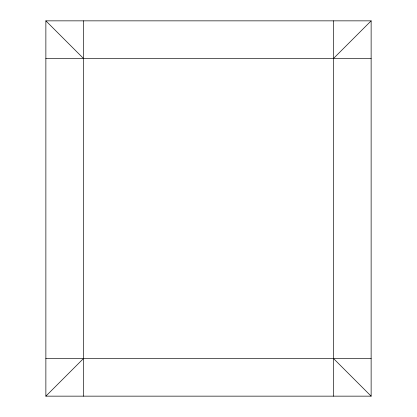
<?xml version="1.0" encoding="UTF-8"?>
<svg xmlns="http://www.w3.org/2000/svg" width="417" height="417" viewBox="0 0 417 417"><rect width="100%" height="100%" fill="white"/><g stroke="black" fill="none" stroke-linecap="round" stroke-linejoin="round"><path stroke-width="0.63" d="M333.6 58.38L371.13 20.85L45.87 20.85L45.87 396.15L371.13 396.15L371.13 20.85M45.87 396.15L83.4 358.62M45.87 58.38L371.13 58.38M45.87 358.62L371.13 358.62M45.87 20.85L83.4 58.38M333.6 358.62L371.13 396.15M333.6 20.85L333.6 396.15M83.4 20.85L83.4 396.15"/></g></svg>
